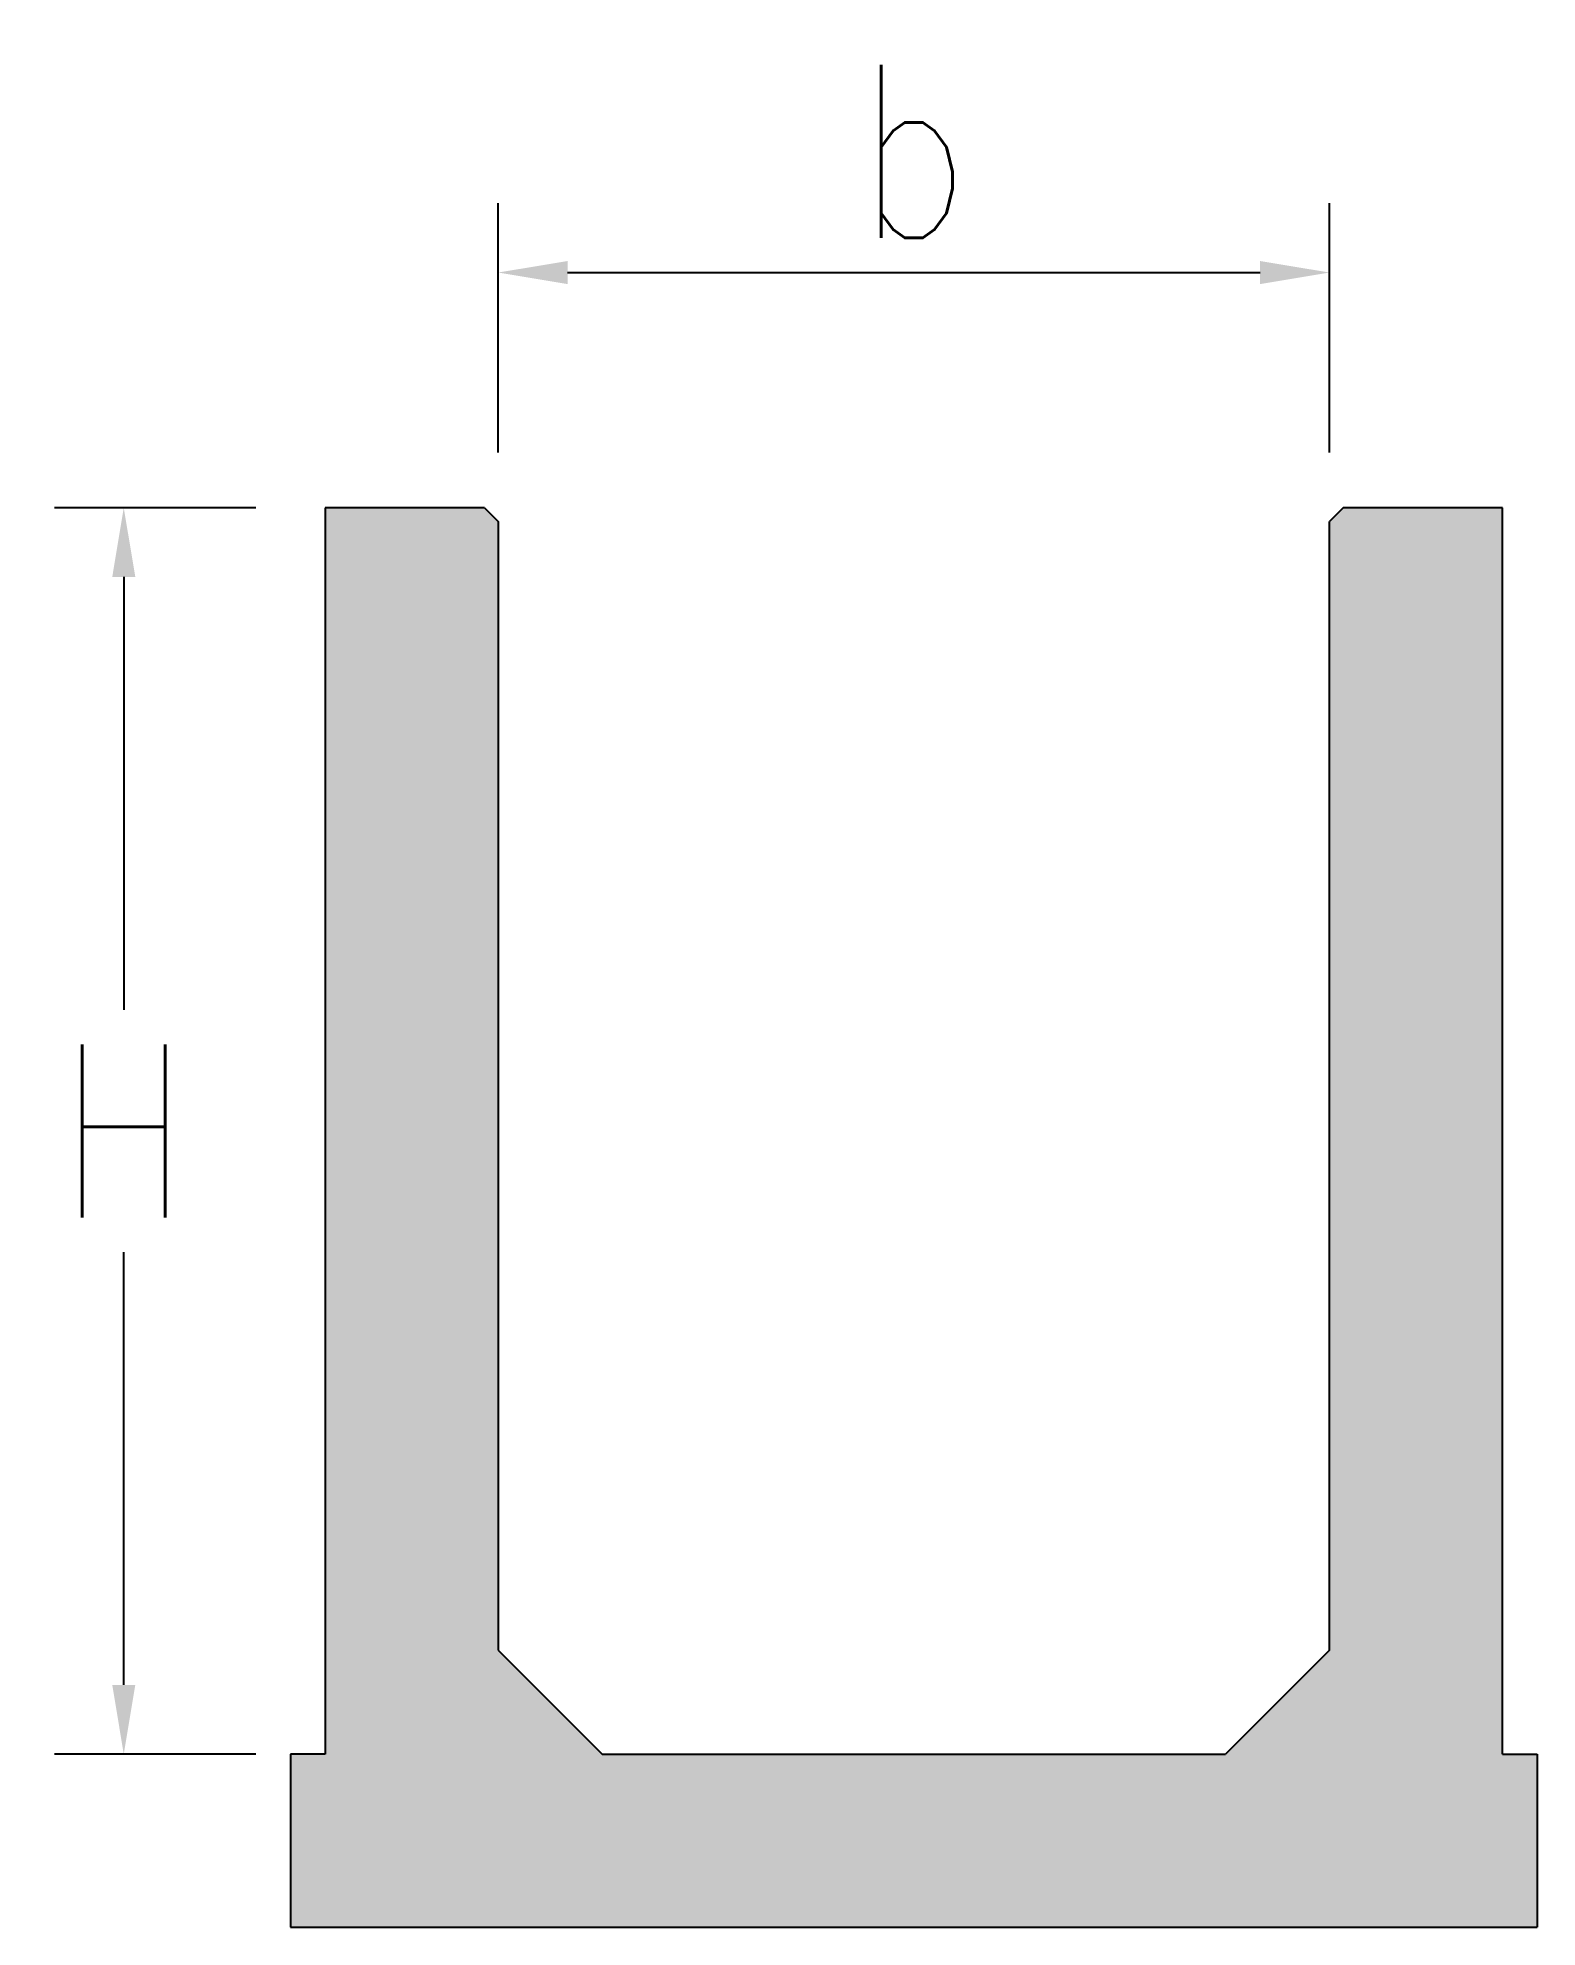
# Model space of a CAD drawing. Header units: millimetres. Extents: x -17 to 38480, y -680 to 61291.
# Drawn here: x -17 to 2147, y -680 to 2049 of the extents above; entities outside this region: 15.
import ezdxf

# ---------------------------------------------------------------- set-up
doc = ezdxf.new("R2010")
doc.units = ezdxf.units.MM
doc.header["$LTSCALE"] = 20
for name, color, linetype in [('CON', 7, 'Continuous'), ('DIM', 7, 'Continuous'), ('HATCH', 253, 'Continuous'), ('MLEADER', 2, 'Continuous')]:
    doc.layers.add(name, color=color, linetype=linetype)
doc.styles.add('YLIA', font='romans.shx', dxfattribs={"width": 0.8, "bigfont": 'lsp.shx'})
doc.dimstyles.new('DIM50m', dxfattribs={"dimscale": 50, "dimtxt": 3, "dimasz": 2, "dimexe": 2, "dimexo": 2, "dimgap": 1, "dimtad": 1, "dimtih": 1, "dimtoh": 1, "dimdec": 4, "dimlfac": 0.001, "dimdsep": 46, "dimtxsty": 'YLIA', "dimcen": 2, "dimdle": 2, "dimadec": 0, "dimazin": 0, "dimtfac": 1, "dimtdec": 4, "dimtmove": 2, "dimatfit": 3, "dimfxl": 1, "dimtolj": 1, "dimarcsym": 0})

# ---------------------------------------------------------------- blocks, each defined once
blk = doc.blocks.new('*D46')
at = {"layer": 'Defpoints', "color": 0, "transparency": 16777216}
for p in [(397.3, 1369.8), (106.6, -430.2), (397.3, -430.2)]:
    blk.add_point(p, dxfattribs=at)
at = {"layer": 'DIM', "color": 0, "lineweight": -2, "transparency": 16777216}
for p, q in [((297.3, 1369.8), (6.6, 1369.8)), ((106.6, 1269.8), (106.6, 644.8)), ((106.6, -330.2), (106.6, 294.8)), ((297.3, -430.2), (6.6, -430.2))]:
    blk.add_line(p, q, dxfattribs=at)
at = {"layer": 'DIM', "color": 0, "transparency": 16777216}
for points in [[(90, 1269.8), (123.3, 1269.8), (106.6, 1369.8)], [(90, -330.2), (123.3, -330.2), (106.6, -430.2)]]:
    blk.add_solid(points, dxfattribs=at)
at = {"layer": 'DIM', "lineweight": 60, "transparency": 16777216, "insert": (106.6, 469.8), "char_height": 250, "attachment_point": 5, "style": 'YLIA'}
blk.add_mtext('\\A1;H', dxfattribs=at)
blk = doc.blocks.new('*D47')
at = {"layer": 'Defpoints', "color": 0, "transparency": 16777216}
for p in [(1847.3, 1709.5), (647.3, 1349.8), (1847.3, 1349.8)]:
    blk.add_point(p, dxfattribs=at)
at = {"layer": 'DIM', "color": 0, "lineweight": -2, "transparency": 16777216}
for p, q in [((647.3, 1449.8), (647.3, 1809.5)), ((1847.3, 1449.8), (1847.3, 1809.5)), ((747.3, 1709.5), (1747.3, 1709.5))]:
    blk.add_line(p, q, dxfattribs=at)
at = {"layer": 'DIM', "color": 0, "transparency": 16777216}
for points in [[(747.3, 1726.1), (747.3, 1692.8), (647.3, 1709.5)], [(1747.3, 1726.1), (1747.3, 1692.8), (1847.3, 1709.5)]]:
    blk.add_solid(points, dxfattribs=at)
at = {"layer": 'DIM', "lineweight": 60, "transparency": 16777216, "insert": (1247.3, 1884.5), "char_height": 250, "attachment_point": 5, "style": 'YLIA'}
blk.add_mtext('\\A1;b', dxfattribs=at)

msp = doc.modelspace()

# ---------------------------------------------------------------- hatches: boundary and pattern name
at = {"layer": 'HATCH'}
h = msp.add_hatch(color=256, dxfattribs=at)
h.dxf.hatch_style = 1
h.set_gradient(color1=(99, 100, 102), name='CYLINDER')
h.paths.add_polyline_path([(2147.3094, -680.18587), (2147.3094, -430.18587), (2097.3094, -430.18587), (2097.3094, 1369.81413), (1867.3094, 1369.81413), (1847.3094, 1349.81413), (1847.3094, -280.18587), (1697.3094, -430.18587), (797.3094, -430.18587), (647.3094, -280.18587), (647.3094, 1349.81413), (627.3094, 1369.81413), (397.3094, 1369.81413), (397.3094, -430.18587), (347.3094, -430.18587), (347.3094, -680.18587)])
at = {"layer": 'MLEADER'}
h = msp.add_hatch(dxfattribs=at)
h.set_pattern_fill('AR-CONC', color=256, scale=40, style=0)
edge = h.paths.add_edge_path()
edge.add_arc((12293.3362, 61228.54861), 90.625, 136.39718103, 223.60281897)
edge.add_arc((12162.0862, 61103.54861), 90.625, -43.60281897, 43.60281897, ccw=False)
edge.add_line((12227.7112, 61041.04861), (12477.7112, 61041.04861))
edge.add_arc((12412.0862, 61103.54861), 90.625, 316.39718103, 403.60281897)
edge.add_arc((12543.3362, 61228.54861), 90.625, 136.39718103, 223.60281897, ccw=False)
edge.add_line((12477.7112, 61291.04861), (12227.7112, 61291.04861))
h = msp.add_hatch(dxfattribs=at)
h.set_pattern_fill('AR-CONC', color=256, scale=40, style=0)
edge = h.paths.add_edge_path()
edge.add_arc((18143.3362, 61228.54861), 90.625, 136.39718103, 223.60281897)
edge.add_arc((18012.0862, 61103.54861), 90.625, -43.60281897, 43.60281897, ccw=False)
edge.add_line((18077.7112, 61041.04861), (18177.7112, 61041.04861))
edge.add_arc((18112.0862, 61103.54861), 90.625, 316.39718103, 403.60281897)
edge.add_arc((18243.3362, 61228.54861), 90.625, 136.39718103, 223.60281897, ccw=False)
edge.add_line((18177.7112, 61291.04861), (18077.7112, 61291.04861))
h = msp.add_hatch(dxfattribs=at)
h.set_pattern_fill('AR-CONC', color=256, scale=40, style=0)
edge = h.paths.add_edge_path()
edge.add_arc((24143.3362, 61228.54861), 90.625, 136.39718103, 223.60281897)
edge.add_arc((24012.0862, 61103.54861), 90.625, -43.60281897, 43.60281897, ccw=False)
edge.add_line((24077.7112, 61041.04861), (24177.7112, 61041.04861))
edge.add_arc((24112.0862, 61103.54861), 90.625, 316.39718103, 403.60281897)
edge.add_arc((24243.3362, 61228.54861), 90.625, 136.39718103, 223.60281897, ccw=False)
edge.add_line((24177.7112, 61291.04861), (24077.7112, 61291.04861))
h = msp.add_hatch(dxfattribs=at)
h.set_pattern_fill('AR-CONC', color=256, scale=40, style=0)
edge = h.paths.add_edge_path()
edge.add_arc((6949.47198, 59137.0637), 90.625, 136.39718103, 223.60281897)
edge.add_arc((6818.22198, 59012.0637), 90.625, -43.60281897, 43.60281897, ccw=False)
edge.add_line((6883.84698, 58949.5637), (7133.84698, 58949.5637))
edge.add_arc((7068.22198, 59012.0637), 90.625, 316.39718103, 403.60281897)
edge.add_arc((7199.47198, 59137.0637), 90.625, 136.39718103, 223.60281897, ccw=False)
edge.add_line((7133.84698, 59199.5637), (6883.84698, 59199.5637))
h = msp.add_hatch(dxfattribs=at)
h.set_pattern_fill('AR-CONC', color=256, scale=40, style=0)
edge = h.paths.add_edge_path()
edge.add_arc((21746.36956, 55745.27072), 90.625, 136.39718103, 223.60281897)
edge.add_arc((21615.11956, 55620.27072), 90.625, -43.60281897, 43.60281897, ccw=False)
edge.add_line((21680.74456, 55557.77072), (21930.74456, 55557.77072))
edge.add_arc((21865.11956, 55620.27072), 90.625, 316.39718103, 403.60281897)
edge.add_arc((21996.36956, 55745.27072), 90.625, 136.39718103, 223.60281897, ccw=False)
edge.add_line((21930.74456, 55807.77072), (21680.74456, 55807.77072))
h = msp.add_hatch(dxfattribs=at)
h.set_pattern_fill('AR-CONC', color=256, scale=40, style=0)
edge = h.paths.add_edge_path()
edge.add_arc((27596.36956, 55745.27072), 90.625, 136.39718103, 223.60281897)
edge.add_arc((27465.11956, 55620.27072), 90.625, -43.60281897, 43.60281897, ccw=False)
edge.add_line((27530.74456, 55557.77072), (27630.74456, 55557.77072))
edge.add_arc((27565.11956, 55620.27072), 90.625, 316.39718103, 403.60281897)
edge.add_arc((27696.36956, 55745.27072), 90.625, 136.39718103, 223.60281897, ccw=False)
edge.add_line((27630.74456, 55807.77072), (27530.74456, 55807.77072))
h = msp.add_hatch(dxfattribs=at)
h.set_pattern_fill('AR-CONC', color=256, scale=40, style=0)
edge = h.paths.add_edge_path()
edge.add_arc((33596.36956, 55745.27072), 90.625, 136.39718103, 223.60281897)
edge.add_arc((33465.11956, 55620.27072), 90.625, -43.60281897, 43.60281897, ccw=False)
edge.add_line((33530.74456, 55557.77072), (33630.74456, 55557.77072))
edge.add_arc((33565.11956, 55620.27072), 90.625, 316.39718103, 403.60281897)
edge.add_arc((33696.36956, 55745.27072), 90.625, 136.39718103, 223.60281897, ccw=False)
edge.add_line((33630.74456, 55807.77072), (33530.74456, 55807.77072))
h = msp.add_hatch(dxfattribs=at)
h.set_pattern_fill('AR-CONC', color=256, scale=40, style=0)
edge = h.paths.add_edge_path()
edge.add_arc((20724.99202, 52238.58776), 90.625, 136.39718103, 223.60281897)
edge.add_arc((20593.74202, 52113.58776), 90.625, -43.60281897, 43.60281897, ccw=False)
edge.add_line((20659.36702, 52051.08776), (20909.36702, 52051.08776))
edge.add_arc((20843.74202, 52113.58776), 90.625, 316.39718103, 403.60281897)
edge.add_arc((20974.99202, 52238.58776), 90.625, 136.39718103, 223.60281897, ccw=False)
edge.add_line((20909.36702, 52301.08776), (20659.36702, 52301.08776))
h = msp.add_hatch(dxfattribs=at)
h.set_pattern_fill('AR-CONC', color=256, scale=40, style=0)
edge = h.paths.add_edge_path()
edge.add_arc((32420.28734, 50401.54091), 90.625, 136.39718103, 223.60281897)
edge.add_arc((32289.03734, 50276.54091), 90.625, -43.60281897, 43.60281897, ccw=False)
edge.add_line((32354.66234, 50214.04091), (32454.66234, 50214.04091))
edge.add_arc((32389.03734, 50276.54091), 90.625, 316.39718103, 403.60281897)
edge.add_arc((32520.28734, 50401.54091), 90.625, 136.39718103, 223.60281897, ccw=False)
edge.add_line((32454.66234, 50464.04091), (32354.66234, 50464.04091))
h = msp.add_hatch(dxfattribs=at)
h.set_pattern_fill('AR-CONC', color=256, scale=40, style=0)
edge = h.paths.add_edge_path()
edge.add_arc((38420.28734, 50401.54091), 90.625, 136.39718103, 223.60281897)
edge.add_arc((38289.03734, 50276.54091), 90.625, -43.60281897, 43.60281897, ccw=False)
edge.add_line((38354.66234, 50214.04091), (38454.66234, 50214.04091))
edge.add_arc((38389.03734, 50276.54091), 90.625, 316.39718103, 403.60281897)
edge.add_arc((38520.28734, 50401.54091), 90.625, 136.39718103, 223.60281897, ccw=False)
edge.add_line((38454.66234, 50464.04091), (38354.66234, 50464.04091))
h = msp.add_hatch(dxfattribs=at)
h.set_pattern_fill('AR-CONC', color=256, scale=40, style=0)
edge = h.paths.add_edge_path()
edge.add_arc((36568.5727, 49007.91518), 90.625, 136.39718103, 223.60281897)
edge.add_arc((36437.3227, 48882.91518), 90.625, -43.60281897, 43.60281897, ccw=False)
edge.add_line((36502.9477, 48820.41518), (36752.9477, 48820.41518))
edge.add_arc((36687.3227, 48882.91518), 90.625, 316.39718103, 403.60281897)
edge.add_arc((36818.5727, 49007.91518), 90.625, 136.39718103, 223.60281897, ccw=False)
edge.add_line((36752.9477, 49070.41518), (36502.9477, 49070.41518))
h = msp.add_hatch(dxfattribs=at)
h.set_pattern_fill('AR-CONC', color=256, scale=40, style=0)
edge = h.paths.add_edge_path()
edge.add_arc((25555.02802, 48238.2384), 90.625, 136.39718103, 223.60281897)
edge.add_arc((25423.77802, 48113.2384), 90.625, -43.60281897, 43.60281897, ccw=False)
edge.add_line((25489.40302, 48050.7384), (25739.40302, 48050.7384))
edge.add_arc((25673.77802, 48113.2384), 90.625, 316.39718103, 403.60281897)
edge.add_arc((25805.02802, 48238.2384), 90.625, 136.39718103, 223.60281897, ccw=False)
edge.add_line((25739.40302, 48300.7384), (25489.40302, 48300.7384))
h = msp.add_hatch(dxfattribs=at)
h.set_pattern_fill('AR-CONC', color=256, scale=40, style=0)
edge = h.paths.add_edge_path()
edge.add_arc((31405.02802, 48238.2384), 90.625, 136.39718103, 223.60281897)
edge.add_arc((31273.77802, 48113.2384), 90.625, -43.60281897, 43.60281897, ccw=False)
edge.add_line((31339.40302, 48050.7384), (31439.40302, 48050.7384))
edge.add_arc((31373.77802, 48113.2384), 90.625, 316.39718103, 403.60281897)
edge.add_arc((31505.02802, 48238.2384), 90.625, 136.39718103, 223.60281897, ccw=False)
edge.add_line((31439.40302, 48300.7384), (31339.40302, 48300.7384))
h = msp.add_hatch(dxfattribs=at)
h.set_pattern_fill('AR-CONC', color=256, scale=40, style=0)
edge = h.paths.add_edge_path()
edge.add_arc((37405.02802, 48238.2384), 90.625, 136.39718103, 223.60281897)
edge.add_arc((37273.77802, 48113.2384), 90.625, -43.60281897, 43.60281897, ccw=False)
edge.add_line((37339.40302, 48050.7384), (37439.40302, 48050.7384))
edge.add_arc((37373.77802, 48113.2384), 90.625, 316.39718103, 403.60281897)
edge.add_arc((37505.02802, 48238.2384), 90.625, 136.39718103, 223.60281897, ccw=False)
edge.add_line((37439.40302, 48300.7384), (37339.40302, 48300.7384))
h = msp.add_hatch(dxfattribs=at)
h.set_pattern_fill('AR-CONC', color=256, scale=40, style=0)
edge = h.paths.add_edge_path()
edge.add_arc((28707.8672, 39942.01939), 90.625, 136.39718103, 223.60281897)
edge.add_arc((28576.6172, 39817.01939), 90.625, -43.60281897, 43.60281897, ccw=False)
edge.add_line((28642.2422, 39754.51939), (28892.2422, 39754.51939))
edge.add_arc((28826.6172, 39817.01939), 90.625, 316.39718103, 403.60281897)
edge.add_arc((28957.8672, 39942.01939), 90.625, 136.39718103, 223.60281897, ccw=False)
edge.add_line((28892.2422, 40004.51939), (28642.2422, 40004.51939))

# ---------------------------------------------------------------- linework, layer by layer
for points in [[(627.3094, 1369.81413), (647.3094, 1349.81413)], [(1867.3094, 1369.81413), (1847.3094, 1349.81413)]]:
    msp.add_lwpolyline(points)
at = {"layer": 'CON', "ltscale": 0.1}
for p, q in [((627.3094, 1369.81413), (397.3094, 1369.81413)), ((397.3094, 1369.81413), (397.3094, -430.18587)), ((2097.3094, 1369.81413), (1867.3094, 1369.81413)), ((2097.3094, -430.18587), (2097.3094, 1369.81413)), ((647.3094, 1349.81413), (647.3094, -280.18587)), ((1847.3094, -280.18587), (1847.3094, 1349.81413)), ((647.3094, -280.18587), (797.3094, -430.18587)), ((1847.3094, -280.18587), (1697.3094, -430.18587)), ((397.3094, -430.18587), (347.3094, -430.18587)), ((347.3094, -430.18587), (347.3094, -680.18587)), ((797.3094, -430.18587), (1697.3094, -430.18587)), ((2097.3094, -430.18587), (2147.3094, -430.18587)), ((2147.3094, -430.18587), (2147.3094, -680.18587)), ((2147.3094, -480.18587), (2147.3094, -530.18587)), ((347.3094, -680.18587), (2147.3094, -680.18587))]:
    msp.add_line(p, q, dxfattribs=at)

# ---------------------------------------------------------------- dimensions: what is measured, and where the dimension line sits
at = {"layer": 'DIM', "lineweight": 60}
dim = msp.add_linear_dim(base=(1847.3094, 1709.45381), p1=(647.3094, 1349.81413), p2=(1847.3094, 1349.81413), text='b', dimstyle='DIM50m', override={"dimtxt": 5, "dimclrt": 256}, dxfattribs=at)
dim.commit()
dim.dimension.update_dxf_attribs({"geometry": '*D47', "text_midpoint": (1247.3094, 1884.45381)})
dim = msp.add_linear_dim(base=(106.64933, -430.18587), p1=(397.3094, 1369.81413), p2=(397.3094, -430.18587), angle=90, text='H', dimstyle='DIM50m', override={"dimtxt": 5, "dimclrt": 256}, dxfattribs=at)
dim.commit()
dim.dimension.update_dxf_attribs({"geometry": '*D46', "text_midpoint": (106.64933, 469.81413)})

doc.saveas('drawing.dxf')
